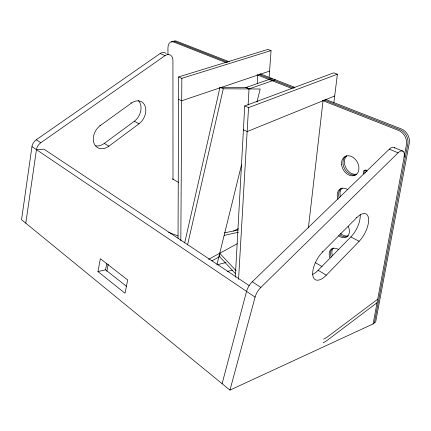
<?xml version="1.0" encoding="UTF-8"?>
<svg xmlns="http://www.w3.org/2000/svg" width="431" height="431" viewBox="0 0 431 431"><rect width="100%" height="100%" fill="white"/><g stroke="black" fill="none" stroke-linecap="round" stroke-linejoin="round"><path stroke-width="0.65" d="M178.041 238.23L178.649 76.928L267.856 49.43L271.061 50.572L269.143 77.084M180.831 240.757L181.839 78.329L178.649 76.928M235.509 273.728L219.605 256.634L219.74 253.277L219.379 253.045M235.304 277.176L244.733 105.945L333.637 72.871L337.392 74.207L333.89 102.503M248.1 105.029L249.026 88.953L275.253 79.719M238.564 279.336L248.536 107.615L337.392 74.207M257.237 83.797L257.792 75.075M308.38 227.977L323.051 100.725M166.086 53.471A7.726 5.619 -68.8 0 0 160.106 53.536L36.269 139.779A8.55 6.848 -52 0 0 31.959 146.637L21.55 219.713L229.96 390.109L373.111 323.929L375.67 321.925L409.267 143.135A11.438 9.304 58.9 0 0 401.256 128.907L325.303 99.259M25.801 223.188L36.446 149.665A8.615 6.848 -52.2 0 1 40.789 142.747L165.068 55.604A7.78 5.608 -68.7 0 1 172.933 60.356L172.998 179.765M97.961 271.578L100.348 258.713L127.689 279.978L125.012 293.247L97.961 271.578L105.563 269.828L126.402 286.265M373.111 323.929L406.438 144.644A11.492 9.304 59 0 0 398.395 130.345L322.35 100.455M374.394 322.927L407.855 143.884A11.465 9.304 58.9 0 0 399.828 129.629L324.064 99.949M105.563 269.828L106.769 263.454M106.866 271.244L108.224 264.106M184.694 242.798L219.982 87.369L247.513 87.606M187.582 244.83L223.28 88.781L260.173 89.023L256.951 102.099M217.035 264.251L241.505 164.863M222.1 383.682L246.559 291.378A11.723 5.996 -57.7 0 1 252.264 281.782L389.306 149.169A10.242 4.585 -65.2 0 1 394.764 148.059M229.96 390.109L255.093 297.131A11.847 5.926 -57.8 0 1 260.847 287.423L398.088 152.833A10.339 4.52 -65.1 0 1 404.089 157.283M356.701 217.693L322.641 251.941A18.371 8.464 -60.5 0 0 312.825 275.441A18.371 8.464 -60.5 0 0 326.326 275.177L359.12 241.322A17.741 7.92 -62.2 0 0 368.559 218.652A17.741 7.92 -62.2 0 0 356.701 217.693L356.162 217.418M312.669 274.364A18.194 8.588 -60.4 0 0 318.105 270.302L350.861 236.91A17.574 8.038 -62.2 0 0 360.187 214.627M377.055 302.713L326.423 340.921L323.148 342.85M377.707 299.211L326.951 337.268L323.665 339.197M131.493 103.047L100.385 125.48A13.684 10.29 -58.9 0 0 94.098 143.539A13.684 10.29 -58.9 0 0 108.919 146.157L139.024 123.783A13.334 9.794 -62.7 0 0 145.118 106.198A13.334 9.794 -62.7 0 0 131.493 103.047L130.889 102.745M95.741 145.85A13.587 10.301 -58.8 0 0 104.302 143.415L134.31 121.267A13.237 9.805 -62.7 0 0 138.356 100.601M211.842 260.895L219.972 256.434M208.593 259.343L237.309 243.709M233.521 231.156L238.268 228.662M334.693 95.994L247.146 131.568L243.418 129.812M271.983 78.442L245.756 87.59L249.026 88.953M269.574 71.093L181.699 100.784L178.563 99.308M181.839 78.329L271.061 50.572M227.142 271.546L232.325 270.113M216.879 264.893L225.946 262.517M224.142 235.396L238.435 232.261M224.492 232.896L238.144 229.949M36.446 149.665L43.984 149.158L249.193 285.591M168.58 232.314L178.051 235.967M229.346 61.8L176.516 41.177A8.825 5.339 74.4 0 0 172.944 41.651M260.06 73.787L294.901 87.391M227.638 62.172L175.04 41.57A8.841 5.334 74.4 0 0 171.468 42.044M258.945 74.439L294.007 88.172M226.367 62.721L173.558 41.963A8.852 5.328 74.4 0 0 167.939 48.078L167.971 54.791M257.075 74.795L291.932 88.495M394.327 147.623L403.071 151.238M160.106 53.536L165.068 55.604M389.306 149.169L398.088 152.833M219.982 87.369L223.28 88.781M244.733 105.945L248.536 107.615M134.31 121.267L139.024 123.783M350.861 236.91L359.12 241.322M99.798 125.146L100.385 125.48M322.108 251.639L322.641 251.941M172.465 178.854L178.72 182.523M315.158 262.533L322.059 266.579M104.302 143.415L108.919 146.157M318.105 270.302L326.326 275.177M219.244 256.402L219.605 256.634M36.269 139.779L40.789 142.747M252.264 281.782L260.847 287.423M31.959 146.637L255.093 297.131M219.74 253.277L236.129 270.765M363.931 174.043A2.818 2.139 58.7 0 1 363.958 170.606A2.818 2.139 58.7 0 1 367.083 171.129M337.974 199.267A10.403 7.526 58.4 0 1 339.111 189.866A10.403 7.526 58.4 0 1 347.553 189.457M348.27 226.394A10.199 7.106 56.8 0 1 347.558 236.296A10.199 7.106 56.8 0 1 338.55 235.725M329.925 257.932A10.01 6.718 55.7 0 1 330.949 249.42A10.01 6.718 55.7 0 1 338.874 249.738M365.186 173.03A2.812 2.139 58.7 0 1 365.213 170.008M356.685 174.393A10.608 7.973 60.5 0 1 344.628 168.85A10.608 7.973 60.5 0 1 346.432 155.812M339.046 197.517A10.382 7.526 58.3 0 1 341.95 188.04M348.049 236.118A10.177 7.111 56.7 0 1 339.908 234.89M331.261 257.081A9.988 6.718 55.6 0 1 333.018 248.035M366.355 171.748A2.807 2.139 58.6 0 1 366.231 170.04M356.529 174.194A10.586 7.973 60.5 0 1 346.039 168.117A10.586 7.973 60.5 0 1 346.546 156.092M340.431 196.746A10.366 7.532 58.3 0 1 342.074 188.169M348.032 235.854A10.161 7.111 56.7 0 1 340.538 233.483M332.296 255.319A9.972 6.724 55.5 0 1 333.303 248.073M341.578 164.303A10.635 7.973 60.5 0 0 355.273 175.148A10.635 7.973 60.5 0 0 353.829 157.929A10.635 7.973 60.5 0 0 341.578 164.303"/></g></svg>
